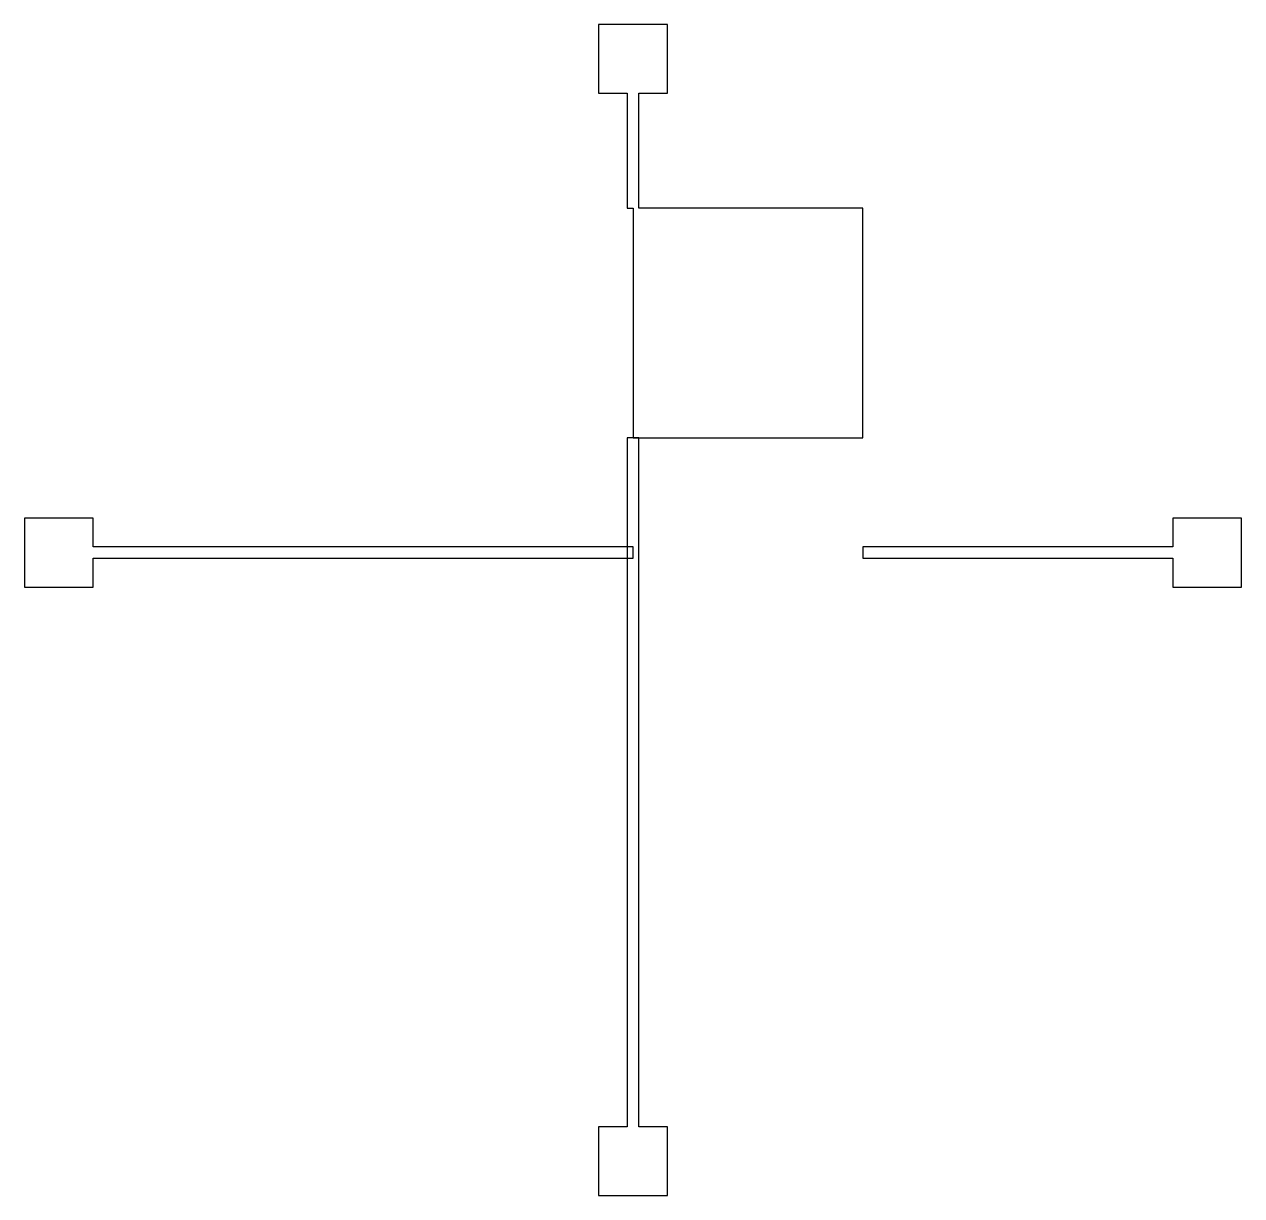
# Model space of a CAD drawing. Header units: millimetres. Extents: x 4.7 to 15.3, y 4.4 to 14.6.
import ezdxf

# ---------------------------------------------------------------- set-up
doc = ezdxf.new("R2010")
doc.units = ezdxf.units.MM
doc.layers.add('PCB_LAYERS', color=7, linetype='CONTINUOUS')

msp = doc.modelspace()

# ---------------------------------------------------------------- linework, layer by layer
at = {"layer": 'PCB_LAYERS', "color": 35, "true_color": 0xb87333}
for points in [[(10.3, 14.6), (9.7, 14.6), (9.7, 14), (9.95, 14), (9.95, 13), (10, 13), (10, 11), (12, 11), (12, 13), (10.05, 13), (10.05, 14), (10.3, 14)], [(10.05, 11), (9.95, 11), (9.95, 5), (9.7, 5), (9.7, 4.4), (10.3, 4.4), (10.3, 5), (10.05, 5)], [(5.3, 9.95), (10, 9.95), (10, 10.05), (5.3, 10.05), (5.3, 10.3), (4.7, 10.3), (4.7, 9.7), (5.3, 9.7)], [(15.3, 10.3), (14.7, 10.3), (14.7, 10.05), (12, 10.05), (12, 9.95), (14.7, 9.95), (14.7, 9.7), (15.3, 9.7)]]:
    msp.add_lwpolyline(points, close=True, dxfattribs=at)

doc.saveas('drawing.dxf')
